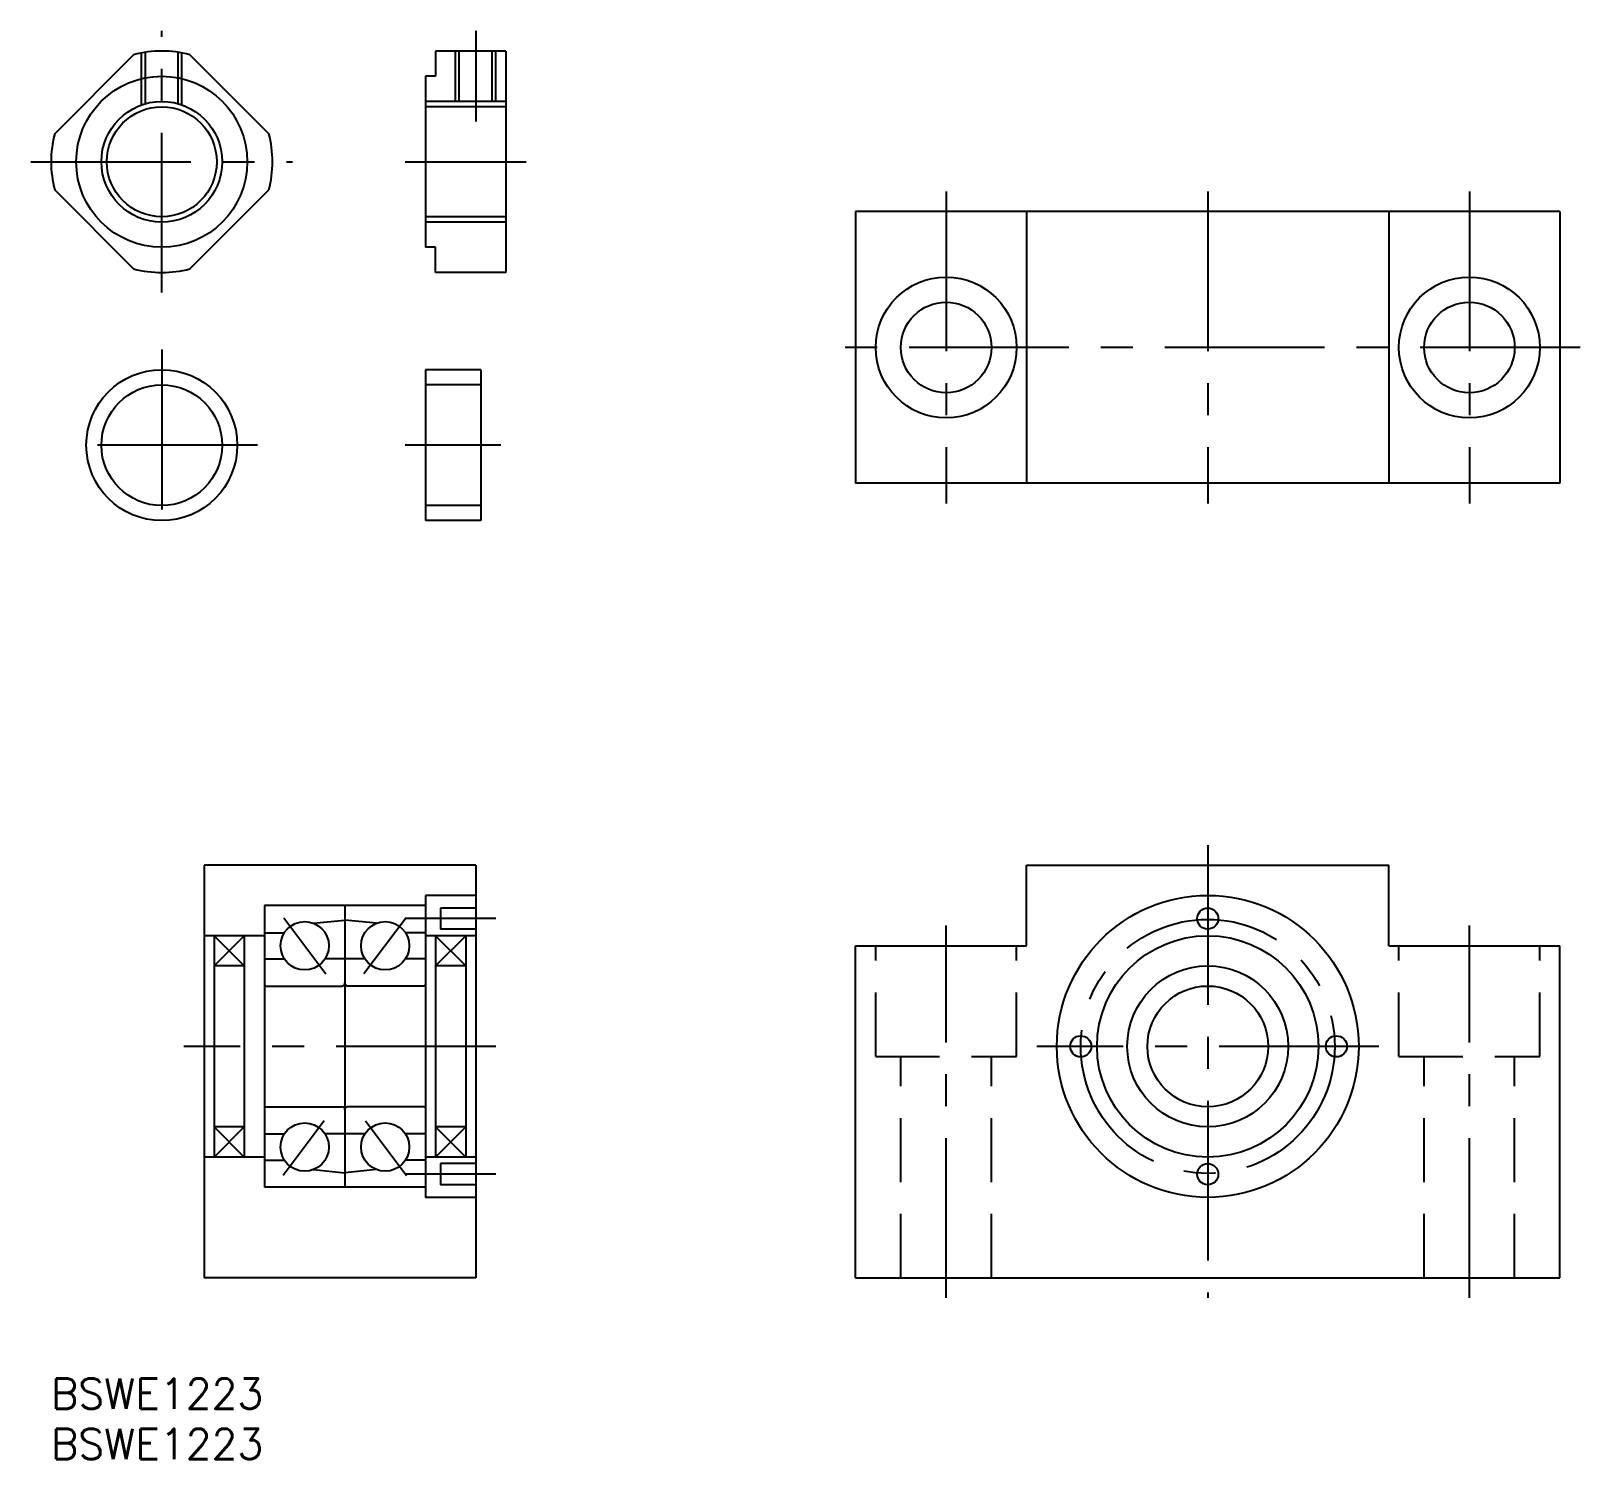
# Model space of a CAD drawing. Extents: x -2 to 152, y -8 to 134.
import ezdxf

# ---------------------------------------------------------------- set-up
doc = ezdxf.new("R2010")
doc.units = 0
doc.header["$LTSCALE"] = 0.5
doc.linetypes.add('CENTER', pattern=[50.8, 31.75, -6.35, 6.35, -6.35])
doc.linetypes.add('DASHED', pattern=[19.05, 12.7, -6.35])
for name, color, linetype in [('MSM_CENTER', 1, 'CENTER'), ('MSM_CONTINUOUS', 7, 'CONTINUOUS'), ('MSM_DASHED', 4, 'DASHED'), ('MSM_NARROW', 5, 'CONTINUOUS'), ('MSM_PART_NUMBER', 7, 'CONTINUOUS')]:
    doc.layers.add(name, color=color, linetype=linetype)
doc.styles.get("Standard").update_dxf_attribs({"font": 'txt.shx', "height": 3, "bigfont": 'bigfont.shx'})

# ---------------------------------------------------------------- blocks, each defined once
blk = doc.blocks.new('*U14')
at = {"layer": 'MSM_PART_NUMBER'}
blk.add_text('BSWE1223', height=3, dxfattribs=at).set_placement((0, -3))
blk = doc.blocks.new('*U15')
at = {"layer": 'MSM_PART_NUMBER'}
blk.add_text('BSWE1223', height=3, dxfattribs=at).set_placement((0, -8))

msp = doc.modelspace()

# ---------------------------------------------------------------- linework, layer by layer
at = {"layer": 'MSM_CENTER'}
for p, q in [((11, 107.9), (11, 133.9)), ((42.2, 133.9), (42.2, 124.9)), ((-2, 120.9), (24, 120.9)), ((35.2, 120.9), (47.2, 120.9)), ((88.95, 117.95), (88.95, 86.95)), ((114.95, 117.95), (114.95, 86.95)), ((140.95, 117.95), (140.95, 86.95)), ((11, 102.24), (11, 83.24)), ((151.95, 102.45), (77.95, 102.45)), ((20.5, 92.74), (1.5, 92.74)), ((44.7, 92.74), (35.2, 92.74)), ((114.95, 53), (114.95, 8)), ((23.13, 45.76), (27.3, 40.2)), ((35.27, 45.76), (31.09, 40.2)), ((44.2, 45.7), (35.2, 45.7)), ((88.95, 8), (88.95, 45)), ((140.95, 8), (140.95, 45)), ((44.2, 33), (13.2, 33)), ((131.95, 33), (97.95, 33)), ((27.14, 25.6), (23.07, 20.16)), ((31.25, 25.6), (35.32, 20.16)), ((44.2, 20.3), (35.2, 20.3))]:
    msp.add_line(p, q, dxfattribs=at)
msp.add_circle((114.95, 33), 12.62, dxfattribs=at)
at = {"layer": 'MSM_CONTINUOUS'}
for p, q in [((0.36, 123.69), (8.2, 131.53)), ((21.64, 123.69), (13.8, 131.53)), ((45.2, 131.9), (38.2, 131.9)), ((38.2, 131.9), (38.2, 129.4)), ((40.57, 126.9), (40.57, 131.9)), ((43.82, 126.9), (43.82, 131.9)), ((45.2, 131.9), (45.2, 109.9)), ((37.2, 129.4), (37.2, 112.4)), ((38.2, 129.4), (37.2, 129.4)), ((45.2, 126.35), (37.2, 126.35)), ((8.2, 110.26), (0.36, 118.1)), ((13.8, 110.26), (21.64, 118.1)), ((79.95, 115.95), (79.95, 88.95)), ((149.95, 115.95), (79.95, 115.95)), ((96.95, 115.95), (96.95, 88.95)), ((132.95, 115.95), (132.95, 88.95)), ((149.95, 115.95), (149.95, 88.95)), ((45.2, 115.44), (37.2, 115.44)), ((38.2, 112.4), (37.2, 112.4)), ((38.2, 109.9), (38.2, 112.4)), ((45.2, 109.9), (38.2, 109.9)), ((37.2, 100.24), (37.2, 85.24)), ((42.7, 100.24), (37.2, 100.24)), ((42.7, 100.24), (42.7, 85.24)), ((42.7, 98.74), (37.2, 98.74)), ((149.95, 88.95), (79.95, 88.95)), ((42.7, 86.74), (37.2, 86.74)), ((42.7, 85.24), (37.2, 85.24)), ((42.2, 51), (15.2, 51)), ((15.2, 51), (15.2, 10)), ((42.2, 51), (42.2, 10)), ((96.95, 43), (96.95, 51)), ((96.95, 51), (132.95, 51)), ((132.95, 43), (132.95, 51)), ((42.2, 48), (37.2, 48)), ((37.2, 48), (37.2, 18)), ((37.2, 47), (21.2, 47)), ((21.2, 47), (21.2, 19)), ((29.2, 47), (29.2, 19)), ((42.2, 46.75), (38.7, 46.75)), ((38.7, 46.75), (38.7, 44.65)), ((26.05, 45.24), (29.2, 45.55)), ((32.34, 45.24), (29.2, 45.55)), ((42.2, 44.65), (38.7, 44.65)), ((21.2, 44), (15.2, 44)), ((16.2, 44), (16.2, 22)), ((19.2, 44), (19.2, 22)), ((21.2, 44.3), (23.18, 44.3)), ((37.2, 44.3), (35.21, 44.3)), ((42.2, 44), (37.2, 44)), ((38.2, 44), (38.2, 22)), ((41.2, 44), (41.2, 22)), ((21.2, 41.7), (23.18, 41.7)), ((31.18, 41.7), (27.21, 41.7)), ((37.2, 41.7), (35.21, 41.7)), ((79.95, 10), (79.95, 43)), ((79.95, 43), (96.95, 43)), ((132.95, 43), (149.95, 43)), ((149.95, 10), (149.95, 43)), ((19.2, 41), (16.2, 41)), ((41.2, 41), (38.2, 41)), ((21.35, 39), (28.9, 39)), ((37.05, 39), (29.5, 39)), ((21.35, 27), (28.9, 27)), ((37.05, 27), (29.5, 27)), ((19.2, 25), (16.2, 25)), ((41.2, 25), (38.2, 25)), ((21.2, 24.3), (23.18, 24.3)), ((31.18, 24.3), (27.21, 24.3)), ((37.2, 24.3), (35.21, 24.3)), ((21.2, 22), (15.2, 22)), ((21.2, 21.7), (23.18, 21.7)), ((37.2, 21.7), (35.21, 21.7)), ((42.2, 22), (37.2, 22)), ((26.05, 20.76), (29.2, 20.45)), ((32.34, 20.76), (29.2, 20.45)), ((42.2, 21.35), (38.7, 21.35)), ((38.7, 21.35), (38.7, 19.25)), ((37.2, 19), (21.2, 19)), ((42.2, 19.25), (38.7, 19.25)), ((42.2, 18), (37.2, 18)), ((42.2, 10), (15.2, 10)), ((79.95, 10), (149.95, 10))]:
    msp.add_line(p, q, dxfattribs=at)
for centre, radius in [((11, 120.9), 8.5), ((11, 120.9), 5.46), ((88.95, 102.45), 7), ((140.95, 102.45), 7), ((88.95, 102.45), 4.5), ((140.95, 102.45), 4.5), ((11, 92.74), 7.5), ((11, 92.74), 6), ((114.95, 33), 15), ((114.95, 45.7), 1.05), ((25.2, 43), 2.4), ((33.2, 43), 2.4), ((114.95, 33), 11), ((114.95, 33), 8), ((114.95, 33), 6), ((102.33, 33), 1.05), ((127.73, 33), 1.05), ((25.2, 23), 2.4), ((33.2, 23), 2.4), ((114.95, 20.3), 1.05)]:
    msp.add_circle(centre, radius, dxfattribs=at)
for centre, radius, start, end in [((11, 120.9), 11, 75.2726, 104.7274), ((11, 120.9), 11, 165.2726, 194.7274), ((11, 120.9), 11, 345.2726, 14.7274), ((11, 120.9), 11, 255.2726, 284.7274), ((21.35, 39.15), 0.15, 180, 270), ((28.9, 39.3), 0.3, 270, 0), ((29.5, 39.3), 0.3, 180, 270), ((37.05, 39.15), 0.15, 270, 0), ((21.35, 26.85), 0.15, 90, 180), ((28.9, 26.7), 0.3, 0, 90), ((29.5, 26.7), 0.3, 90, 180), ((37.05, 26.85), 0.15, 0, 90)]:
    msp.add_arc(centre, radius, start, end, dxfattribs=at)
at = {"layer": 'MSM_DASHED'}
for p, q in [((9, 126.55), (9, 131.71)), ((9.38, 126.67), (9.38, 131.78)), ((12.62, 126.67), (12.62, 131.78)), ((13, 126.55), (13, 131.71)), ((81.95, 32), (81.95, 43)), ((95.95, 32), (95.95, 43)), ((133.95, 32), (133.95, 43)), ((147.95, 32), (147.95, 43)), ((81.95, 32), (95.95, 32)), ((84.45, 10), (84.45, 32)), ((93.45, 10), (93.45, 32)), ((133.95, 32), (147.95, 32)), ((136.45, 10), (136.45, 32)), ((145.45, 10), (145.45, 32))]:
    msp.add_line(p, q, dxfattribs=at)
at = {"layer": 'MSM_NARROW'}
for p, q in [((40.2, 126.9), (40.2, 131.9)), ((44.2, 126.9), (44.2, 131.9)), ((45.2, 126.9), (37.2, 126.9)), ((45.2, 114.9), (37.2, 114.9)), ((16.2, 44), (19.2, 41)), ((19.2, 44), (16.2, 41)), ((38.2, 44), (41.2, 41)), ((41.2, 44), (38.2, 41)), ((16.2, 22), (19.2, 25)), ((19.2, 22), (16.2, 25)), ((38.2, 22), (41.2, 25)), ((41.2, 22), (38.2, 25))]:
    msp.add_line(p, q, dxfattribs=at)
msp.add_circle((11, 120.9), 6, dxfattribs=at)

# ---------------------------------------------------------------- block references
at = {"layer": 'MSM_CONTINUOUS'}
for name in ['*U14', '*U15']:
    msp.add_blockref(name, (0, 0), dxfattribs=at)

doc.saveas('drawing.dxf')
